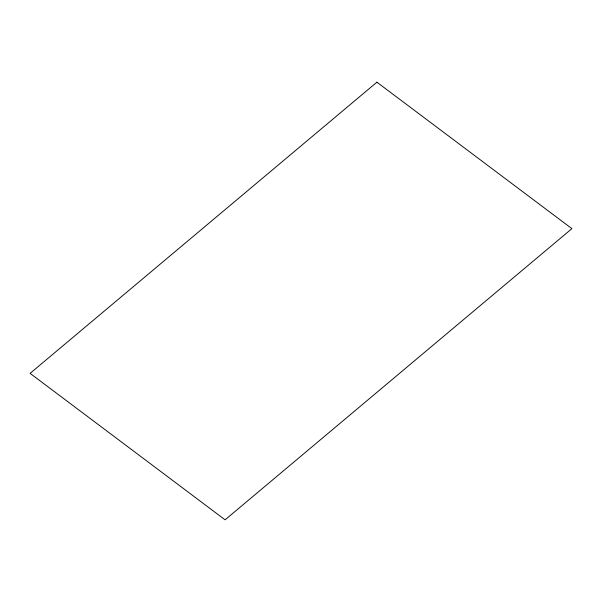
<?xml version="1.0" encoding="UTF-8"?>
<svg xmlns="http://www.w3.org/2000/svg" width="602" height="602" viewBox="0 0 602 602"><rect width="100%" height="100%" fill="white"/><g stroke="black" fill="none" stroke-linecap="round" stroke-linejoin="round"><path stroke-width="0.9" d="M376.905 82.181L30.1 373.36L225.095 519.819L571.9 228.64L376.905 82.181"/></g></svg>
